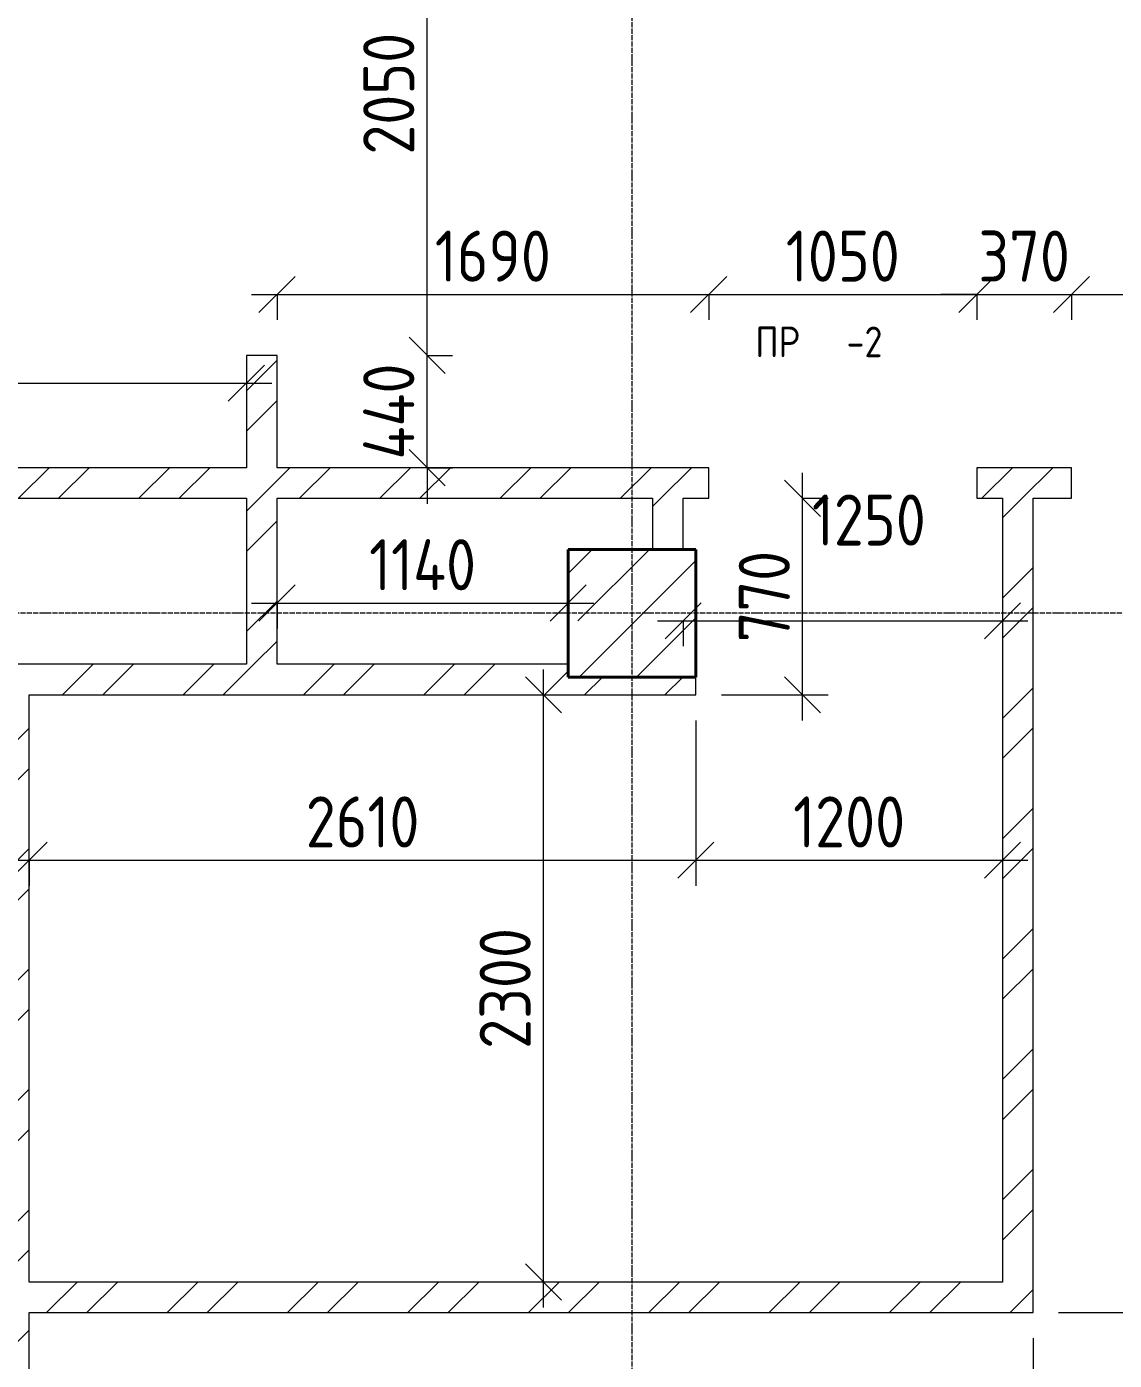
# Model space of a CAD drawing. Header units: millimetres. Extents: x -56773 to 323062, y -262288 to 76460.
# Drawn here: x 430 to 4688, y -3922 to 1303 of the extents above; entities that cross this region are included whole.
import ezdxf

# ---------------------------------------------------------------- set-up
doc = ezdxf.new("R2010")
doc.units = ezdxf.units.MM
doc.linetypes.add('ADSK_Линия сетки', pattern=[25, 20, -2.5, 0, -2.5])
for name, color, linetype, lineweight in [('Марки', 7, 'Continuous', 20), ('Несущие колонны', 7, 'Continuous', 18), ('Оси', 7, 'Continuous', 9), ('Размеры', 7, 'Continuous', 9), ('Стены внутренние', 7, 'Continuous', 18)]:
    doc.layers.add(name, color=color, linetype=linetype, lineweight=lineweight)
doc.styles.add('GOST Common_3', font='', dxfattribs={"width": 0.9, "height": 200})
doc.styles.add('GOST Common_9', font='', dxfattribs={"width": 0.9, "height": 120})
doc.styles.get('GOST Common_3').set_extended_font_data('GOST Common')
doc.styles.get('GOST Common_9').set_extended_font_data('GOST Common')
doc.dimstyles.new('ADSK_Основной_2_0', dxfattribs={"dimscale": 304.8, "dimtxt": 201.142999, "dimasz": 0.463911, "dimexe": 0.328084, "dimexo": 0.328084, "dimgap": 0.164042, "dimtad": 1, "dimdec": 3, "dimrnd": 0.001, "dimdsep": 46, "dimtxsty": 'GOST Common_3', "dimblk1": 'OBLIQUE', "dimblk2": 'OBLIQUE', "dimsah": 1, "dimcen": 0.09, "dimdle": 0.328084, "dimazin": 2, "dimtfac": 1, "dimtdec": 4, "dimtix": 1, "dimtmove": 0, "dimatfit": 3, "dimfxl": 1, "dimtvp": 1, "dimtolj": 1, "dimtzin": 0, "dimlwd": 20, "dimlwe": 20, "dimarcsym": 2})
doc.dimstyles.new('ADSK_Основной_2_0_1', dxfattribs={"dimscale": 304.8, "dimtxt": 201.142999, "dimasz": 0.463911, "dimexe": 0.328084, "dimexo": 0.328084, "dimgap": 0.164042, "dimtad": 1, "dimdec": 3, "dimrnd": 0.001, "dimdsep": 46, "dimtxsty": 'GOST Common_3', "dimblk1": 'OBLIQUE', "dimblk2": 'OBLIQUE', "dimsah": 1, "dimcen": 0.09, "dimdle": 0.328084, "dimazin": 2, "dimtfac": 1, "dimtdec": 4, "dimtix": 1, "dimtmove": 1, "dimatfit": 3, "dimfxl": 1, "dimtvp": 1, "dimtolj": 1, "dimtzin": 0, "dimlwd": 20, "dimlwe": 20, "dimarcsym": 2})
doc.dimstyles.new('ADSK_Основной_2_0_2', dxfattribs={"dimscale": 304.8, "dimtxt": 201.142999, "dimasz": 0.463911, "dimexe": 0.328084, "dimexo": 0.328084, "dimgap": 0.164042, "dimtad": 1, "dimdec": 3, "dimrnd": 0.001, "dimdsep": 46, "dimtxsty": 'GOST Common_3', "dimblk1": 'OBLIQUE', "dimblk2": 'OBLIQUE', "dimsah": 1, "dimcen": 0.09, "dimdle": 0.328084, "dimazin": 2, "dimtfac": 1, "dimtdec": 4, "dimtix": 1, "dimtmove": 0, "dimatfit": 3, "dimfxl": 1, "dimtvp": 1, "dimtolj": 1, "dimtzin": 0, "dimlwd": 20, "dimlwe": 20, "dimarcsym": 2})
pattern_1 = [(45, (0, 0), (-235.732, 235.732), []), (45, (157.15, 0), (-235.732, 235.732), [])]

# ---------------------------------------------------------------- blocks, each defined once
blk = doc.blocks.new('ADSK_КолоннаЖБ_Прямоугольная - 500x500 мм-V6-Кладочный план подвала')
at = {"layer": 'Несущие колонны', "lineweight": 9}
h = blk.add_hatch(dxfattribs=at)
h.set_pattern_fill('FP_12', color=256, style=0, pattern_type=2)
h.set_pattern_definition([(315, (995.03, 2800), (224.506, 224.506), []), (315, (995.03, 2575.5), (224.506, 224.506), [396.875, -79.375, 3.353, -76.022])])
h.paths.add_polyline_path([(-250, -250), (250, -250), (250, 250), (-250, 250)])
at = {"layer": 'Несущие колонны', "lineweight": 40}
for p, q in [((-250, -250), (-250, 250)), ((-250, 250), (250, 250)), ((250, 250), (-250, 250)), ((-250, 250), (-250, -250)), ((250, 250), (250, -250)), ((250, -250), (250, 250)), ((250, -250), (-250, -250)), ((-250, -250), (250, -250))]:
    blk.add_line(p, q, dxfattribs=at)
blk = doc.blocks.new('_Oblique')
at = {"color": 0, "linetype": 'ByBlock', "lineweight": -2}
blk.add_line((-0.5, -0.5), (0.5, 0.5), dxfattribs=at)
blk = doc.blocks.new('DIMBLOCK255-Кладочный план подвала')
at = {"layer": 'Defpoints', "color": 0, "transparency": 16777216}
for p in [(3050, -1315), (440, -1862.8), (3050, -1962.8)]:
    blk.add_point(p, dxfattribs=at)
at = {"layer": 'Размеры', "color": 0, "lineweight": 20, "transparency": 16777216}
for p, q in [((3050, -1415), (3050, -2062.8)), ((340, -1962.8), (3150, -1962.8)), ((440, -1962.8), (440, -2062.8))]:
    blk.add_line(p, q, dxfattribs=at)
at = {"layer": 'Размеры', "color": 0, "lineweight": 20, "transparency": 16777216, "xscale": 141.4, "yscale": 141.4, "zscale": 141.4, "rotation": 180}
blk.add_blockref('_Oblique', (440, -1962.8), dxfattribs=at)
at = {"layer": 'Размеры', "color": 0, "lineweight": 20, "transparency": 16777216, "xscale": 141.4, "yscale": 141.4, "zscale": 141.4}
blk.add_blockref('_Oblique', (3050, -1962.8), dxfattribs=at)
at = {"layer": 'Размеры', "color": 0, "lineweight": 9, "transparency": 16777216, "insert": (1745, -1812.8), "char_height": 200, "width": 560.473, "attachment_point": 5, "style": 'GOST Common_3'}
blk.add_mtext('\\A1;2610', dxfattribs=at)
blk = doc.blocks.new('DIMBLOCK256-Кладочный план подвала')
at = {"layer": 'Defpoints', "color": 0, "transparency": 16777216}
for p in [(3050, -1315), (4250, -1862.8), (4250, -1962.8)]:
    blk.add_point(p, dxfattribs=at)
at = {"layer": 'Размеры', "color": 0, "lineweight": 20, "transparency": 16777216}
for p, q in [((3050, -1415), (3050, -2062.8)), ((2950, -1962.8), (4350, -1962.8)), ((4250, -1962.8), (4250, -2062.8))]:
    blk.add_line(p, q, dxfattribs=at)
at = {"layer": 'Размеры', "color": 0, "lineweight": 20, "transparency": 16777216, "xscale": 141.4, "yscale": 141.4, "zscale": 141.4, "rotation": 180}
blk.add_blockref('_Oblique', (3050, -1962.8), dxfattribs=at)
at = {"layer": 'Размеры', "color": 0, "lineweight": 20, "transparency": 16777216, "xscale": 141.4, "yscale": 141.4, "zscale": 141.4}
blk.add_blockref('_Oblique', (4250, -1962.8), dxfattribs=at)
at = {"layer": 'Размеры', "color": 0, "lineweight": 9, "transparency": 16777216, "insert": (3650, -1812.8), "char_height": 200, "width": 560.473, "attachment_point": 5, "style": 'GOST Common_3'}
blk.add_mtext('\\A1;1200', dxfattribs=at)
blk = doc.blocks.new('DIMBLOCK257-Кладочный план подвала')
at = {"layer": 'Defpoints', "color": 0, "transparency": 16777216}
for p in [(3000, -924.8), (4250, -924.8), (4250, -1024.8)]:
    blk.add_point(p, dxfattribs=at)
at = {"layer": 'Размеры', "color": 0, "lineweight": 20, "transparency": 16777216}
for p, q in [((2900, -1024.8), (4350, -1024.8)), ((3000, -1024.8), (3000, -1124.8)), ((4250, -1024.8), (4250, -1124.8))]:
    blk.add_line(p, q, dxfattribs=at)
at = {"layer": 'Размеры', "color": 0, "lineweight": 20, "transparency": 16777216, "xscale": 141.4, "yscale": 141.4, "zscale": 141.4, "rotation": 180}
blk.add_blockref('_Oblique', (3000, -1024.8), dxfattribs=at)
at = {"layer": 'Размеры', "color": 0, "lineweight": 20, "transparency": 16777216, "xscale": 141.4, "yscale": 141.4, "zscale": 141.4}
blk.add_blockref('_Oblique', (4250, -1024.8), dxfattribs=at)
at = {"layer": 'Размеры', "color": 0, "lineweight": 9, "transparency": 16777216, "insert": (3504.2, -530.1), "char_height": 200, "width": 560.473, "attachment_point": 1, "line_spacing_factor": 1.022761, "style": 'GOST Common_3'}
blk.add_mtext('\\A1;1250', dxfattribs=at)
blk = doc.blocks.new('DIMBLOCK258-Кладочный план подвала')
at = {"layer": 'Defpoints', "color": 0, "transparency": 16777216}
for p in [(2353.2, -1315), (2453.2, -1315), (2353.2, -3615)]:
    blk.add_point(p, dxfattribs=at)
at = {"layer": 'Размеры', "color": 0, "lineweight": 20, "transparency": 16777216}
for p, q in [((2453.2, -3715), (2453.2, -1215)), ((2453.2, -1315), (2553.2, -1315)), ((2453.2, -3615), (2553.2, -3615))]:
    blk.add_line(p, q, dxfattribs=at)
at = {"layer": 'Размеры', "color": 0, "lineweight": 20, "transparency": 16777216, "xscale": 141.4, "yscale": 141.4, "zscale": 141.4}
for p, rotation in [((2453.2, -1315), 90), ((2453.2, -3615), 270)]:
    blk.add_blockref('_Oblique', p, dxfattribs=dict(at, rotation=rotation))
at = {"layer": 'Размеры', "color": 0, "lineweight": 9, "transparency": 16777216, "insert": (2303.2, -2465), "char_height": 200, "width": 605.475, "attachment_point": 5, "rotation": 90, "style": 'GOST Common_3'}
blk.add_mtext('\\A1;2300', dxfattribs=at)
blk = doc.blocks.new('DIMBLOCK259-Кладочный план подвала')
at = {"layer": 'Defpoints', "color": 0, "transparency": 16777216}
for p in [(3367.7, -545), (3467.7, -545), (3050, -1315)]:
    blk.add_point(p, dxfattribs=at)
at = {"layer": 'Размеры', "color": 0, "lineweight": 20, "transparency": 16777216}
for p, q in [((3467.7, -1415), (3467.7, -445)), ((3467.7, -545), (3567.7, -545)), ((3150, -1315), (3567.7, -1315))]:
    blk.add_line(p, q, dxfattribs=at)
at = {"layer": 'Размеры', "color": 0, "lineweight": 20, "transparency": 16777216, "xscale": 141.4, "yscale": 141.4, "zscale": 141.4}
for p, rotation in [((3467.7, -545), 90), ((3467.7, -1315), 270)]:
    blk.add_blockref('_Oblique', p, dxfattribs=dict(at, rotation=rotation))
at = {"layer": 'Размеры', "color": 0, "lineweight": 9, "transparency": 16777216, "insert": (3317.7, -930), "char_height": 200, "width": 454.106, "attachment_point": 5, "rotation": 90, "style": 'GOST Common_3'}
blk.add_mtext('\\A1;770', dxfattribs=at)
blk = doc.blocks.new('DIMBLOCK260-Кладочный план подвала')
at = {"layer": 'Defpoints', "color": 0, "transparency": 16777216}
for p in [(1410, -855.3), (2550, -855.3), (2550, -955.3)]:
    blk.add_point(p, dxfattribs=at)
at = {"layer": 'Размеры', "color": 0, "lineweight": 20, "transparency": 16777216}
for p, q in [((1310, -955.3), (2650, -955.3)), ((1410, -955.3), (1410, -1055.3)), ((2550, -955.3), (2550, -1055.3))]:
    blk.add_line(p, q, dxfattribs=at)
at = {"layer": 'Размеры', "color": 0, "lineweight": 20, "transparency": 16777216, "xscale": 141.4, "yscale": 141.4, "zscale": 141.4, "rotation": 180}
blk.add_blockref('_Oblique', (1410, -955.3), dxfattribs=at)
at = {"layer": 'Размеры', "color": 0, "lineweight": 20, "transparency": 16777216, "xscale": 141.4, "yscale": 141.4, "zscale": 141.4}
blk.add_blockref('_Oblique', (2550, -955.3), dxfattribs=at)
at = {"layer": 'Размеры', "color": 0, "lineweight": 9, "transparency": 16777216, "insert": (1980, -805.3), "char_height": 200, "width": 535.927, "attachment_point": 5, "style": 'GOST Common_3'}
blk.add_mtext('\\A1;1140', dxfattribs=at)
blk = doc.blocks.new('DIMBLOCK261-Кладочный план подвала')
at = {"layer": 'Defpoints', "color": 0, "transparency": 16777216}
for p in [(1290, 5.8), (1290, -94.2), (-745, -425)]:
    blk.add_point(p, dxfattribs=at)
at = {"layer": 'Размеры', "color": 0, "lineweight": 20, "transparency": 16777216}
for p, q in [((-745, -325), (-745, 5.8)), ((-845, -94.2), (1390, -94.2)), ((1290, -94.2), (1290, -194.2))]:
    blk.add_line(p, q, dxfattribs=at)
at = {"layer": 'Размеры', "color": 0, "lineweight": 20, "transparency": 16777216, "xscale": 141.4, "yscale": 141.4, "zscale": 141.4, "rotation": 180}
blk.add_blockref('_Oblique', (-745, -94.2), dxfattribs=at)
at = {"layer": 'Размеры', "color": 0, "lineweight": 20, "transparency": 16777216, "xscale": 141.4, "yscale": 141.4, "zscale": 141.4}
blk.add_blockref('_Oblique', (1290, -94.2), dxfattribs=at)
at = {"layer": 'Размеры', "color": 0, "lineweight": 9, "transparency": 16777216, "insert": (-115.4, 400.5), "char_height": 200, "width": 605.475, "attachment_point": 1, "line_spacing_factor": 1.022761, "style": 'GOST Common_3'}
blk.add_mtext('\\A1;2035', dxfattribs=at)
blk = doc.blocks.new('DIMBLOCK262-Кладочный план подвала')
at = {"layer": 'Defpoints', "color": 0, "transparency": 16777216}
for p in [(1410, 353.7), (3100, 353.7), (3100, 253.7)]:
    blk.add_point(p, dxfattribs=at)
at = {"layer": 'Размеры', "color": 0, "lineweight": 20, "transparency": 16777216}
for p, q in [((1310, 253.7), (3200, 253.7)), ((1410, 253.7), (1410, 153.7)), ((3100, 253.7), (3100, 153.7))]:
    blk.add_line(p, q, dxfattribs=at)
at = {"layer": 'Размеры', "color": 0, "lineweight": 20, "transparency": 16777216, "xscale": 141.4, "yscale": 141.4, "zscale": 141.4, "rotation": 180}
blk.add_blockref('_Oblique', (1410, 253.7), dxfattribs=at)
at = {"layer": 'Размеры', "color": 0, "lineweight": 20, "transparency": 16777216, "xscale": 141.4, "yscale": 141.4, "zscale": 141.4}
blk.add_blockref('_Oblique', (3100, 253.7), dxfattribs=at)
at = {"layer": 'Размеры', "color": 0, "lineweight": 9, "transparency": 16777216, "insert": (2255, 403.7), "char_height": 200, "width": 560.473, "attachment_point": 5, "style": 'GOST Common_3'}
blk.add_mtext('\\A1;1690', dxfattribs=at)
blk = doc.blocks.new('DIMBLOCK263-Кладочный план подвала')
at = {"layer": 'Defpoints', "color": 0, "transparency": 16777216}
for p in [(3100, 353.7), (4150, 353.7), (4150, 253.7)]:
    blk.add_point(p, dxfattribs=at)
at = {"layer": 'Размеры', "color": 0, "lineweight": 20, "transparency": 16777216}
for p, q in [((3000, 253.7), (4250, 253.7)), ((3100, 253.7), (3100, 153.7)), ((4150, 253.7), (4150, 153.7))]:
    blk.add_line(p, q, dxfattribs=at)
at = {"layer": 'Размеры', "color": 0, "lineweight": 20, "transparency": 16777216, "xscale": 141.4, "yscale": 141.4, "zscale": 141.4, "rotation": 180}
blk.add_blockref('_Oblique', (3100, 253.7), dxfattribs=at)
at = {"layer": 'Размеры', "color": 0, "lineweight": 20, "transparency": 16777216, "xscale": 141.4, "yscale": 141.4, "zscale": 141.4}
blk.add_blockref('_Oblique', (4150, 253.7), dxfattribs=at)
at = {"layer": 'Размеры', "color": 0, "lineweight": 9, "transparency": 16777216, "insert": (3625, 403.7), "char_height": 200, "width": 560.473, "attachment_point": 5, "style": 'GOST Common_3'}
blk.add_mtext('\\A1;1050', dxfattribs=at)
blk = doc.blocks.new('DIMBLOCK264-Кладочный план подвала')
at = {"layer": 'Defpoints', "color": 0, "transparency": 16777216}
for p in [(4150, 353.7), (4520, 353.7), (4520, 253.7)]:
    blk.add_point(p, dxfattribs=at)
at = {"layer": 'Размеры', "color": 0, "lineweight": 20, "transparency": 16777216}
for p, q in [((4150, 253.7), (4008.6, 253.7)), ((4150, 253.7), (4150, 153.7)), ((4150, 253.7), (4520, 253.7)), ((4520, 253.7), (4520, 153.7)), ((4520, 253.7), (4661.4, 253.7))]:
    blk.add_line(p, q, dxfattribs=at)
at = {"layer": 'Размеры', "color": 0, "lineweight": 20, "transparency": 16777216, "xscale": 141.4, "yscale": 141.4, "zscale": 141.4}
blk.add_blockref('_Oblique', (4150, 253.7), dxfattribs=at)
at = {"layer": 'Размеры', "color": 0, "lineweight": 20, "transparency": 16777216, "xscale": 141.4, "yscale": 141.4, "zscale": 141.4, "rotation": 180}
blk.add_blockref('_Oblique', (4520, 253.7), dxfattribs=at)
at = {"layer": 'Размеры', "color": 0, "lineweight": 9, "transparency": 16777216, "insert": (4335, 403.7), "char_height": 200, "width": 454.106, "attachment_point": 5, "style": 'GOST Common_3'}
blk.add_mtext('\\A1;370', dxfattribs=at)
blk = doc.blocks.new('DIMBLOCK265-Кладочный план подвала')
at = {"layer": 'Defpoints', "color": 0, "transparency": 16777216}
for p in [(4520, 353.7), (5570, 353.7), (5570, 253.7)]:
    blk.add_point(p, dxfattribs=at)
at = {"layer": 'Размеры', "color": 0, "lineweight": 20, "transparency": 16777216}
for p, q in [((4420, 253.7), (5670, 253.7)), ((4520, 253.7), (4520, 153.7)), ((5570, 253.7), (5570, 153.7))]:
    blk.add_line(p, q, dxfattribs=at)
at = {"layer": 'Размеры', "color": 0, "lineweight": 20, "transparency": 16777216, "xscale": 141.4, "yscale": 141.4, "zscale": 141.4, "rotation": 180}
blk.add_blockref('_Oblique', (4520, 253.7), dxfattribs=at)
at = {"layer": 'Размеры', "color": 0, "lineweight": 20, "transparency": 16777216, "xscale": 141.4, "yscale": 141.4, "zscale": 141.4}
blk.add_blockref('_Oblique', (5570, 253.7), dxfattribs=at)
at = {"layer": 'Размеры', "color": 0, "lineweight": 9, "transparency": 16777216, "insert": (5045, 403.7), "char_height": 200, "width": 560.473, "attachment_point": 5, "style": 'GOST Common_3'}
blk.add_mtext('\\A1;1050', dxfattribs=at)
blk = doc.blocks.new('DIMBLOCK292-Кладочный план подвала')
at = {"layer": 'Defpoints', "color": 0, "transparency": 16777216}
for p in [(1897.6, 15), (1997.6, 15), (1897.6, -425)]:
    blk.add_point(p, dxfattribs=at)
at = {"layer": 'Размеры', "color": 0, "lineweight": 20, "transparency": 16777216}
for p, q in [((1997.6, 15), (1997.6, 156.4)), ((1997.6, 15), (2097.6, 15)), ((1997.6, -425), (1997.6, 15)), ((1997.6, -425), (2097.6, -425)), ((1997.6, -425), (1997.6, -566.4))]:
    blk.add_line(p, q, dxfattribs=at)
at = {"layer": 'Размеры', "color": 0, "lineweight": 20, "transparency": 16777216, "xscale": 141.4, "yscale": 141.4, "zscale": 141.4}
for p, rotation in [((1997.6, 15), 270), ((1997.6, -425), 90)]:
    blk.add_blockref('_Oblique', p, dxfattribs=dict(at, rotation=rotation))
at = {"layer": 'Размеры', "color": 0, "lineweight": 9, "transparency": 16777216, "insert": (1847.6, -205), "char_height": 200, "width": 495.016, "attachment_point": 5, "rotation": 90, "style": 'GOST Common_3'}
blk.add_mtext('\\A1;440', dxfattribs=at)
blk = doc.blocks.new('DIMBLOCK293-Кладочный план подвала')
at = {"layer": 'Defpoints', "color": 0, "transparency": 16777216}
for p in [(1897.6, 2065), (1997.6, 2065), (1897.6, 15)]:
    blk.add_point(p, dxfattribs=at)
at = {"layer": 'Размеры', "color": 0, "lineweight": 20, "transparency": 16777216}
for p, q in [((1997.6, -85), (1997.6, 2165)), ((1997.6, 2065), (2097.6, 2065)), ((1997.6, 15), (2097.6, 15))]:
    blk.add_line(p, q, dxfattribs=at)
at = {"layer": 'Размеры', "color": 0, "lineweight": 20, "transparency": 16777216, "xscale": 141.4, "yscale": 141.4, "zscale": 141.4}
for p, rotation in [((1997.6, 2065), 90), ((1997.6, 15), 270)]:
    blk.add_blockref('_Oblique', p, dxfattribs=dict(at, rotation=rotation))
at = {"layer": 'Размеры', "color": 0, "lineweight": 9, "transparency": 16777216, "insert": (1847.6, 1040), "char_height": 200, "width": 605.475, "attachment_point": 5, "rotation": 90, "style": 'GOST Common_3'}
blk.add_mtext('\\A1;2050', dxfattribs=at)
blk = doc.blocks.new('DIMBLOCK342-Кладочный план подвала')
at = {"layer": 'Defpoints', "color": 0, "transparency": 16777216}
for p in [(4370, -3735), (5880.3, -3735), (5780.3, -6945)]:
    blk.add_point(p, dxfattribs=at)
at = {"layer": 'Размеры', "color": 0, "lineweight": 20, "transparency": 16777216}
for p, q in [((5880.3, -7045), (5880.3, -3635)), ((4470, -3735), (5980.3, -3735)), ((5880.3, -6945), (5980.3, -6945))]:
    blk.add_line(p, q, dxfattribs=at)
at = {"layer": 'Размеры', "color": 0, "lineweight": 20, "transparency": 16777216, "xscale": 141.4, "yscale": 141.4, "zscale": 141.4}
for p, rotation in [((5880.3, -3735), 90), ((5880.3, -6945), 270)]:
    blk.add_blockref('_Oblique', p, dxfattribs=dict(at, rotation=rotation))
at = {"layer": 'Размеры', "color": 0, "lineweight": 9, "transparency": 16777216, "insert": (5730.3, -5340), "char_height": 200, "width": 560.473, "attachment_point": 5, "rotation": 90, "style": 'GOST Common_3'}
blk.add_mtext('\\A1;3210', dxfattribs=at)
blk = doc.blocks.new('DIMBLOCK343-Кладочный план подвала')
at = {"layer": 'Defpoints', "color": 0, "transparency": 16777216}
for p in [(5780.3, -545), (5880.3, -545), (4370, -3735)]:
    blk.add_point(p, dxfattribs=at)
at = {"layer": 'Размеры', "color": 0, "lineweight": 20, "transparency": 16777216}
for p, q in [((5880.3, -3835), (5880.3, -445)), ((5880.3, -545), (5980.3, -545)), ((4470, -3735), (5980.3, -3735))]:
    blk.add_line(p, q, dxfattribs=at)
at = {"layer": 'Размеры', "color": 0, "lineweight": 20, "transparency": 16777216, "xscale": 141.4, "yscale": 141.4, "zscale": 141.4}
for p, rotation in [((5880.3, -545), 90), ((5880.3, -3735), 270)]:
    blk.add_blockref('_Oblique', p, dxfattribs=dict(at, rotation=rotation))
at = {"layer": 'Размеры', "color": 0, "lineweight": 9, "transparency": 16777216, "insert": (5730.3, -2140), "char_height": 200, "width": 560.473, "attachment_point": 5, "rotation": 90, "style": 'GOST Common_3'}
blk.add_mtext('\\A1;3190', dxfattribs=at)
blk = doc.blocks.new('DIMBLOCK344-Кладочный план подвала')
at = {"layer": 'Defpoints', "color": 0, "transparency": 16777216}
for p in [(4370, -3735), (440, -4747.3), (4370, -4847.3)]:
    blk.add_point(p, dxfattribs=at)
at = {"layer": 'Размеры', "color": 0, "lineweight": 20, "transparency": 16777216}
for p, q in [((4370, -3835), (4370, -4947.3)), ((340, -4847.3), (4470, -4847.3)), ((440, -4847.3), (440, -4947.3))]:
    blk.add_line(p, q, dxfattribs=at)
at = {"layer": 'Размеры', "color": 0, "lineweight": 20, "transparency": 16777216, "xscale": 141.4, "yscale": 141.4, "zscale": 141.4, "rotation": 180}
blk.add_blockref('_Oblique', (440, -4847.3), dxfattribs=at)
at = {"layer": 'Размеры', "color": 0, "lineweight": 20, "transparency": 16777216, "xscale": 141.4, "yscale": 141.4, "zscale": 141.4}
blk.add_blockref('_Oblique', (4370, -4847.3), dxfattribs=at)
at = {"layer": 'Размеры', "color": 0, "lineweight": 9, "transparency": 16777216, "insert": (2405, -4697.3), "char_height": 200, "width": 605.475, "attachment_point": 5, "style": 'GOST Common_3'}
blk.add_mtext('\\A1;3930', dxfattribs=at)
blk = doc.blocks.new('DIMBLOCK345-Кладочный план подвала')
at = {"layer": 'Defpoints', "color": 0, "transparency": 16777216}
for p in [(4370, -3735), (6200, -4747.3), (6200, -4847.3)]:
    blk.add_point(p, dxfattribs=at)
at = {"layer": 'Размеры', "color": 0, "lineweight": 20, "transparency": 16777216}
for p, q in [((4370, -3835), (4370, -4947.3)), ((4270, -4847.3), (6300, -4847.3)), ((6200, -4847.3), (6200, -4947.3))]:
    blk.add_line(p, q, dxfattribs=at)
at = {"layer": 'Размеры', "color": 0, "lineweight": 20, "transparency": 16777216, "xscale": 141.4, "yscale": 141.4, "zscale": 141.4, "rotation": 180}
blk.add_blockref('_Oblique', (4370, -4847.3), dxfattribs=at)
at = {"layer": 'Размеры', "color": 0, "lineweight": 20, "transparency": 16777216, "xscale": 141.4, "yscale": 141.4, "zscale": 141.4}
blk.add_blockref('_Oblique', (6200, -4847.3), dxfattribs=at)
at = {"layer": 'Размеры', "color": 0, "lineweight": 9, "transparency": 16777216, "insert": (5285, -4697.3), "char_height": 200, "width": 560.473, "attachment_point": 5, "style": 'GOST Common_3'}
blk.add_mtext('\\A1;1830', dxfattribs=at)

msp = doc.modelspace()

# ---------------------------------------------------------------- hatches: boundary and pattern name
at = {"layer": 'Стены внутренние', "lineweight": 9}
h = msp.add_hatch(dxfattribs=at)
h.set_pattern_fill('FP_2', color=256, style=0, pattern_type=2)
h.set_pattern_definition(pattern_1)
h.paths.add_polyline_path([(1290, -425.031), (1410, -425.031), (1410, 14.969), (1290, 14.969)])
h.paths.add_polyline_path([(1410, 2064.969), (1410, 2829.969), (1290, 2829.969), (1290, 2064.969)])
h = msp.add_hatch(dxfattribs=at)
h.set_pattern_fill('FP_2', color=256, style=0, pattern_type=2)
h.set_pattern_definition(pattern_1)
h.paths.add_polyline_path([(1290, -545.031), (1290, -425.031), (-625, -425.031), (-625, -545.031)])
h = msp.add_hatch(dxfattribs=at)
h.set_pattern_fill('FP_2', color=256, style=0, pattern_type=2)
h.set_pattern_definition(pattern_1)
h.paths.add_polyline_path([(11125, -545.031), (11125, -425.031), (8025, -425.031), (8025, -545.031), (9845, -545.031)])
h.paths.add_polyline_path([(6975, -545.031), (6975, -425.031), (5570, -425.031), (5570, -545.031), (6775, -545.031)])
h.paths.add_polyline_path([(4250, -545.031), (4520, -545.031), (4520, -425.031), (4150, -425.031), (4150, -545.031)])
h.paths.add_polyline_path([(2880, -545.031), (3100, -545.031), (3100, -425.031), (1290, -425.031), (1290, -545.031), (1410, -545.031)])
h = msp.add_hatch(dxfattribs=at)
h.set_pattern_fill('FP_2', color=256, style=0, pattern_type=2)
h.set_pattern_definition(pattern_1)
h.paths.add_polyline_path([(1410, -1195.031), (1410, -545.031), (1290, -545.031), (1290, -1195.031)])
h = msp.add_hatch(dxfattribs=at)
h.set_pattern_fill('FP_2', color=256, style=0, pattern_type=2)
h.set_pattern_definition(pattern_1)
h.paths.add_polyline_path([(3000, -745.031), (3000, -545.031), (2880, -545.031), (2880, -745.031)])
h = msp.add_hatch(dxfattribs=at)
h.set_pattern_fill('FP_2', color=256, style=0, pattern_type=2)
h.set_pattern_definition(pattern_1)
h.paths.add_polyline_path([(4250, -3735.031), (4370, -3735.031), (4370, -545.031), (4250, -545.031), (4250, -3729.2173)])
h = msp.add_hatch(dxfattribs=at)
h.set_pattern_fill('FP_2', color=256, style=0, pattern_type=2)
h.set_pattern_definition(pattern_1)
h.paths.add_polyline_path([(3050, -1315.031), (3050, -1245.031), (2550, -1245.031), (2550, -1195.031), (-1030, -1195.031), (-1030, -1315.031), (2550, -1315.031)])
h.paths.add_polyline_path([(-2080, -1315.031), (-2080, -1195.031), (-2950, -1195.031), (-2950, -1245.031), (-3238, -1245.031), (-3238, -1315.031)])
h = msp.add_hatch(dxfattribs=at)
h.set_pattern_fill('FP_2', color=256, style=0, pattern_type=2)
h.set_pattern_definition(pattern_1)
h.paths.add_polyline_path([(320, -6945.031), (440, -6945.031), (440, -1315.031), (320, -1315.031), (320, -3729.2173)])
h = msp.add_hatch(dxfattribs=at)
h.set_pattern_fill('FP_2', color=256, style=0, pattern_type=2)
h.set_pattern_definition(pattern_1)
h.paths.add_polyline_path([(3862.8518, -3735.031), (4250, -3735.031), (4250, -3615.031), (440, -3615.031), (440, -3735.031)])

# ---------------------------------------------------------------- linework, layer by layer
at = {"layer": 'Оси', "linetype": 'ADSK_Линия сетки', "lineweight": 5}
for p, q in [((2800, -10973.8823), (2800, 10027.4451)), ((62221.372, -995.031), (-25240.0967, -995.031))]:
    msp.add_line(p, q, dxfattribs=at)
at = {"layer": 'Стены внутренние', "lineweight": 5}
for p, q in [((1410, 14.969), (1290, 14.969)), ((1290, 14.969), (1290, -425.031)), ((1410, -425.031), (1410, 14.969)), ((1290, -425.031), (-745, -425.031)), ((3100, -425.031), (1410, -425.031)), ((3100, -545.031), (3100, -425.031)), ((4520, -425.031), (4150, -425.031)), ((4150, -425.031), (4150, -545.031)), ((4520, -545.031), (4520, -425.031)), ((-625, -545.031), (1290, -545.031)), ((1290, -545.031), (1290, -1195.031)), ((1410, -545.031), (2880, -545.031)), ((1410, -1195.031), (1410, -545.031)), ((2880, -545.031), (2880, -745.031)), ((3000, -745.031), (3000, -545.031)), ((3000, -545.031), (3100, -545.031)), ((4150, -545.031), (4250, -545.031)), ((4250, -545.031), (4250, -3615.031)), ((4370, -545.031), (4520, -545.031)), ((4370, -3735.031), (4370, -545.031)), ((1290, -1195.031), (-625, -1195.031)), ((2550, -1195.031), (1410, -1195.031)), ((3050, -1315.031), (3050, -1245.031)), ((440, -1315.031), (3050, -1315.031)), ((440, -3615.031), (440, -1315.031)), ((4250, -3615.031), (440, -3615.031)), ((440, -6945.031), (440, -3735.031)), ((440, -3735.031), (4370, -3735.031))]:
    msp.add_line(p, q, dxfattribs=at)

# ---------------------------------------------------------------- block references
at = {"layer": 'Несущие колонны', "rotation": 89.9999999999999}
msp.add_blockref('ADSK_КолоннаЖБ_Прямоугольная - 500x500 мм-V6-Кладочный план подвала', (2800, -995.031), dxfattribs=at)

# ---------------------------------------------------------------- texts
at = {"layer": 'Марки', "lineweight": 9, "char_height": 120, "attachment_point": 1, "style": 'GOST Common_9'}
for s, insert, width in [('ПР', (3282.55, 127.7538), 432.91125), ('-2', (3639.7375, 127.7538), 389.620125)]:
    msp.add_mtext(s, dxfattribs=dict(at, insert=insert, width=width))

# ---------------------------------------------------------------- dimensions: what is measured, and where the dimension line sits
at = {"layer": 'Размеры', "lineweight": 9}
for base, p1, p2, dimstyle, override, picture, middle in [((1997.5779, 2064.969), (1897.593, 14.969), (1897.593, 2064.969), 'ADSK_Основной_2_0', {"dimpost": '<>', "dimfxl": 2050}, 'DIMBLOCK293-Кладочный план подвала', (1847.5779, 1039.969)), ((1997.5779, 14.969), (1897.593, -425.031), (1897.593, 14.969), 'ADSK_Основной_2_0', {"dimpost": '<>', "dimfxl": 440}, 'DIMBLOCK292-Кладочный план подвала', (1847.5779, -205.031)), ((3467.6507, -545.031), (3050, -1315.031), (3367.6658, -545.031), 'ADSK_Основной_2_0', {"dimpost": '<>', "dimfxl": 832.953531}, 'DIMBLOCK259-Кладочный план подвала', (3317.6507, -930.031)), ((5880.3171, -545.031), (4370, -3735.031), (5780.3322, -545.031), 'ADSK_Основной_2_0_2', {"dimpost": '<>', "dimfxl": 3487.855616}, 'DIMBLOCK343-Кладочный план подвала', (5730.3171, -2140.031)), ((2453.2128, -1315.031), (2353.2279, -3615.031), (2353.2279, -1315.031), 'ADSK_Основной_2_0', {"dimpost": '<>', "dimfxl": 2300}, 'DIMBLOCK258-Кладочный план подвала', (2303.2128, -2465.031)), ((5880.3171, -3735.031), (5780.3322, -6945.031), (4370, -3735.031), 'ADSK_Основной_2_0_2', {"dimpost": '<>', "dimfxl": 3506.156984}, 'DIMBLOCK342-Кладочный план подвала', (5730.3171, -5340.031))]:
    dim = msp.add_linear_dim(base=base, p1=p1, p2=p2, angle=90, dimstyle=dimstyle, override=override, dxfattribs=at)
    dim.commit()
    dim.dimension.update_dxf_attribs({"geometry": picture, "text_midpoint": middle})
for base, p1, p2, dimstyle, override, picture, middle in [((3100, 253.7444), (1410, 353.7293), (3100, 353.7293), 'ADSK_Основной_2_0', {"dimpost": '<>', "dimfxl": 1690}, 'DIMBLOCK262-Кладочный план подвала', (2255, 403.7444)), ((4150, 253.7444), (3100, 353.7293), (4150, 353.7293), 'ADSK_Основной_2_0', {"dimpost": '<>', "dimfxl": 1050}, 'DIMBLOCK263-Кладочный план подвала', (3625, 403.7444)), ((4520, 253.7444), (4150, 353.7293), (4520, 353.7293), 'ADSK_Основной_2_0', {"dimpost": '<>', "dimfxl": 370}, 'DIMBLOCK264-Кладочный план подвала', (4335, 403.7444)), ((5570, 253.7444), (4520, 353.7293), (5570, 353.7293), 'ADSK_Основной_2_0', {"dimpost": '<>', "dimfxl": 1050}, 'DIMBLOCK265-Кладочный план подвала', (5045, 403.7444)), ((2550, -955.2766), (1410, -855.2917), (2550, -855.2917), 'ADSK_Основной_2_0', {"dimpost": '<>', "dimfxl": 1140}, 'DIMBLOCK260-Кладочный план подвала', (1980, -805.2766)), ((3050, -1962.76), (440, -1862.7751), (3050, -1315.031), 'ADSK_Основной_2_0', {"dimpost": '<>', "dimfxl": 2666.856498}, 'DIMBLOCK255-Кладочный план подвала', (1745, -1812.76)), ((4250, -1962.76), (3050, -1315.031), (4250, -1862.7751), 'ADSK_Основной_2_0', {"dimpost": '<>', "dimfxl": 1319.099533}, 'DIMBLOCK256-Кладочный план подвала', (3650, -1812.76)), ((4370, -4847.2524), (440, -4747.2675), (4370, -3735.031), 'ADSK_Основной_2_0_2', {"dimpost": '<>', "dimfxl": 4058.265974}, 'DIMBLOCK344-Кладочный план подвала', (2405, -4697.2524)), ((6200, -4847.2524), (4370, -3735.031), (6200, -4747.2675), 'ADSK_Основной_2_0_2', {"dimpost": '<>', "dimfxl": 2091.296897}, 'DIMBLOCK345-Кладочный план подвала', (5285, -4697.2524))]:
    dim = msp.add_linear_dim(base=base, p1=p1, p2=p2, dimstyle=dimstyle, override=override, dxfattribs=at)
    dim.commit()
    dim.dimension.update_dxf_attribs({"geometry": picture, "text_midpoint": middle})
for base, p1, p2, override, picture, middle in [((1290, -94.2276), (-745, -425.031), (1290, 5.7573), {"dimpost": '<>', "dimfxl": 2080.097014}, 'DIMBLOCK261-Кладочный план подвала', (187.3318, 83.8047)), ((4250, -1024.7688), (3000, -924.7839), (4250, -924.7839), {"dimpost": '<>', "dimfxl": 1250}, 'DIMBLOCK257-Кладочный план подвала', (3784.389, -846.7364))]:
    dim = msp.add_linear_dim(base=base, p1=p1, p2=p2, dimstyle='ADSK_Основной_2_0_1', override=override, dxfattribs=at)
    dim.commit()
    dim.dimension.update_dxf_attribs({"geometry": picture, "text_midpoint": middle, "dimtype": 160})

doc.saveas('drawing.dxf')
